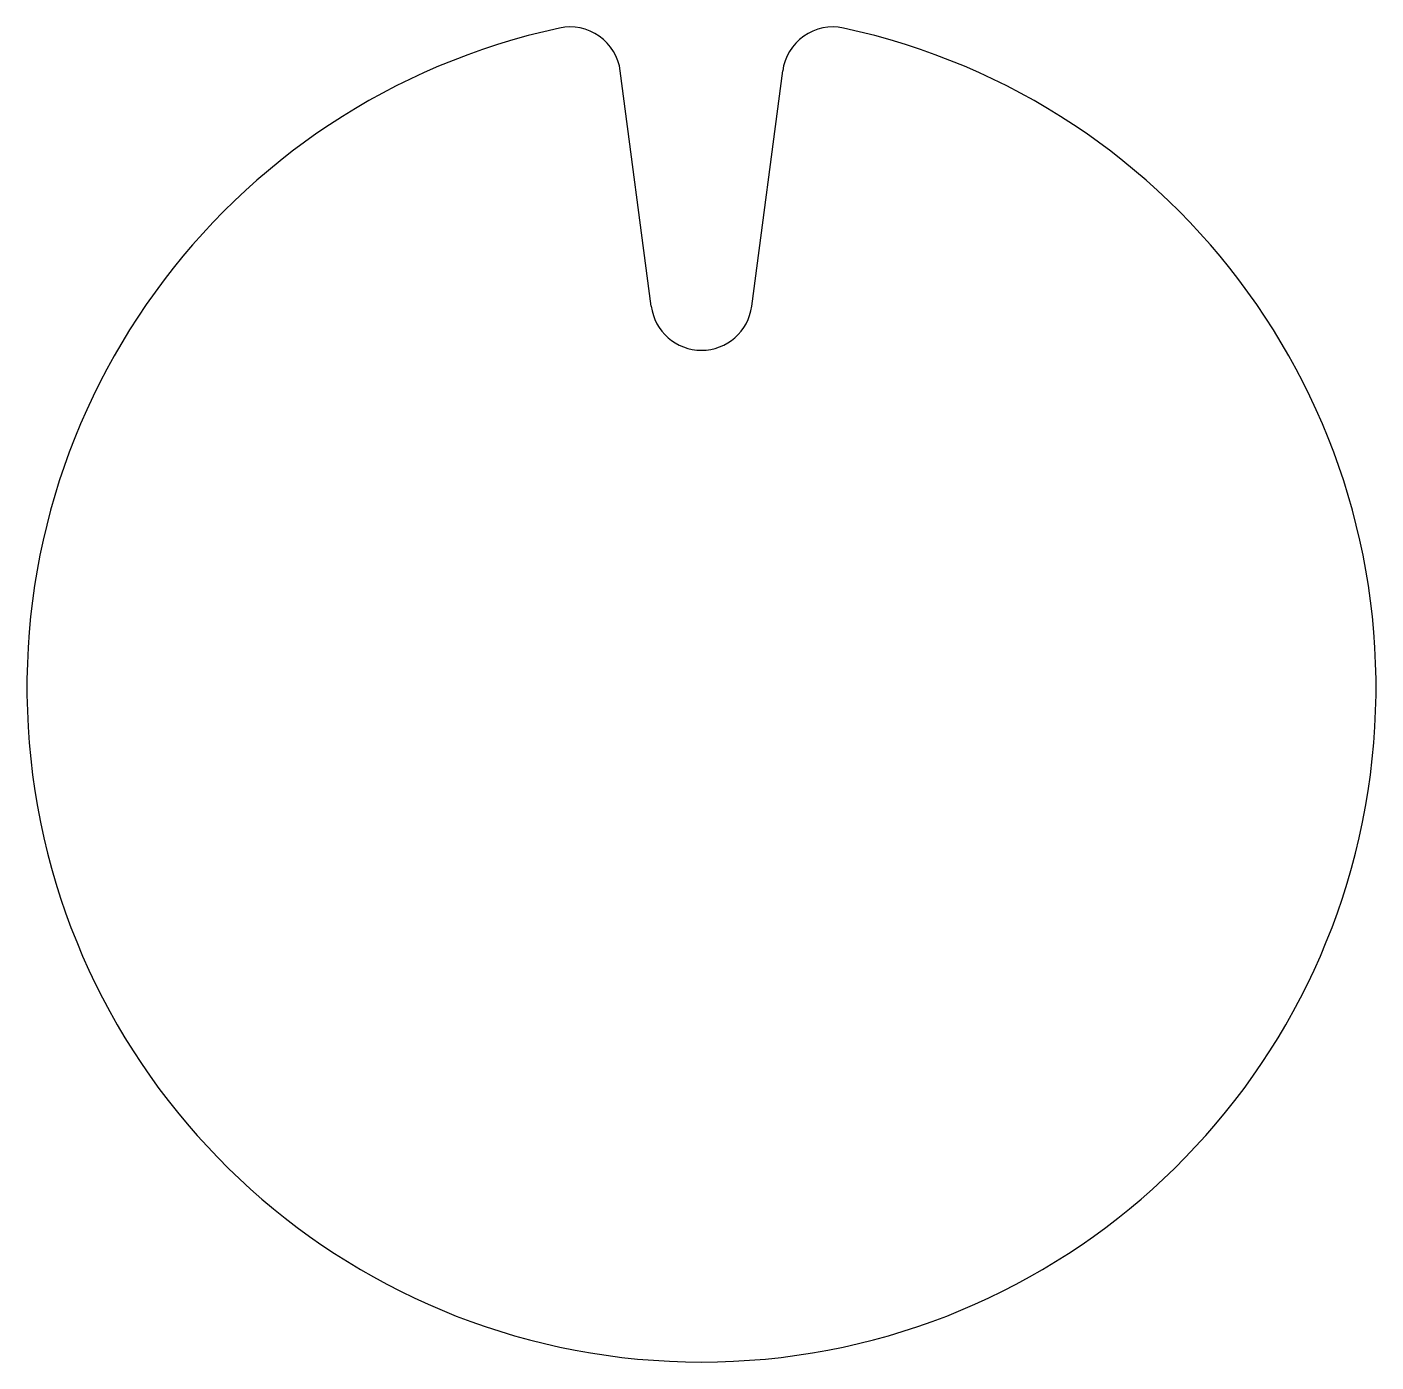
# Model space of a CAD drawing. Extents: x -4 to 4, y -4 to 3.92.
import ezdxf

# ---------------------------------------------------------------- set-up
doc = ezdxf.new("R2010")
doc.units = 0
doc.layers.add('VISIBLE', color=7, linetype='CONTINUOUS')

msp = doc.modelspace()

# ---------------------------------------------------------------- linework, layer by layer
at = {"layer": 'VISIBLE'}
for p, q in [((-0.2977, 2.2611), (-0.4814, 3.6563)), ((0.2977, 2.2611), (0.4814, 3.6563))]:
    msp.add_line(p, q, dxfattribs=at)
for centre, radius, start, end in [((0, 0), 4, 102.15071, 77.84929), ((-0.7788, 3.6171), 0.3, 7.5, 102.15071), ((0.7788, 3.6171), 0.3, 77.84929, 172.5), ((0, 2.3002), 0.3002, 187.5, 352.5)]:
    msp.add_arc(centre, radius, start, end, dxfattribs=at)

doc.saveas('drawing.dxf')
